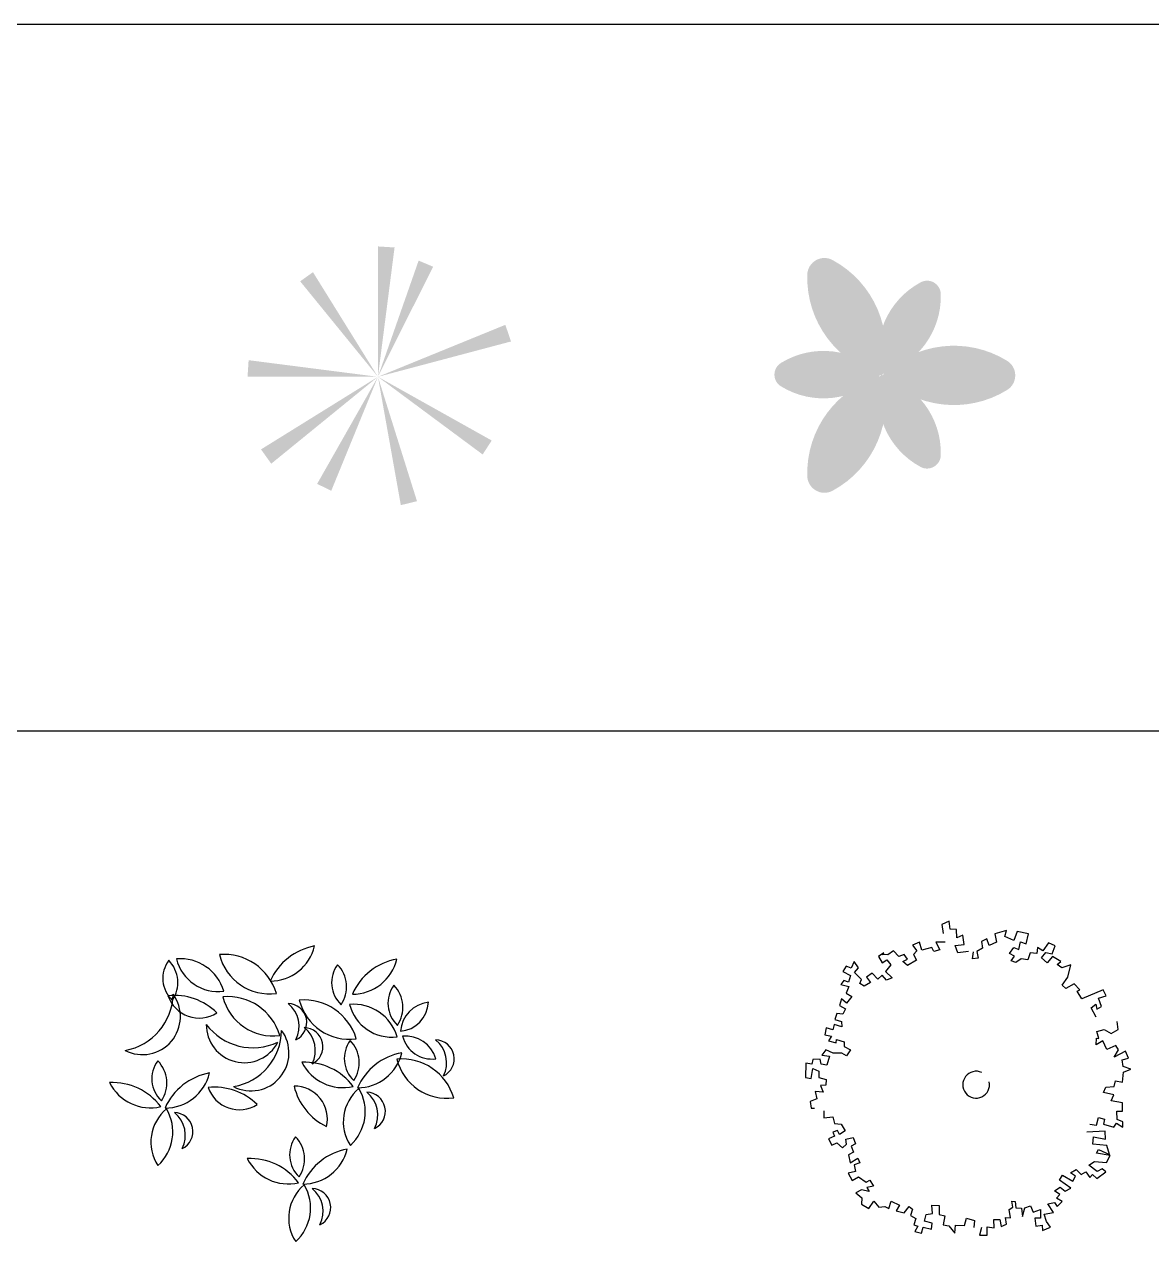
# Model space of a CAD drawing. Header units: millimetres. Extents: x 11966 to 133335, y 1756 to 88592.
# Drawn here: x 66269 to 88446, y 20820 to 44769 of the extents above; entities that cross this region are included whole.
import ezdxf

# ---------------------------------------------------------------- set-up
doc = ezdxf.new("R2010")
doc.units = ezdxf.units.MM
doc.layers.add('www.cad-blocks.net', color=7, linetype='Continuous')

# ---------------------------------------------------------------- blocks, each defined once
blk = doc.blocks.new('A$C28F12EFD')
h = blk.add_hatch(color=74)
edge = h.paths.add_edge_path()
edge.add_ellipse((4.398761469038618, 2.309210557303231), major_axis=(0.2386286737425394, 0.2386286737425489), ratio=1, start_angle=256.6488928923889, end_angle=373.3511071076112)
edge.add_ellipse((3.530279074358987, 0.9002080956956888), major_axis=(-1.409002461618374, 1.409002461618355), ratio=0.9999999999999776, start_angle=-76.64889289238933, end_angle=-9.847000000000222e-12)
edge.add_ellipse((3.530279074358987, 3.718213018948518), major_axis=(1.409002461618355, 1.409002461618365), ratio=0.9999999999999772, start_angle=180.0000000000098, end_angle=256.6488928923893)
edge = h.paths.add_edge_path()
edge.add_ellipse((0.196543456189147, 1.793479862348249), major_axis=(-1.409002461618355, 1.409002461618365), ratio=0.9999999999999885, start_angle=163.3511071075908, end_angle=240.0000000000052)
edge.add_ellipse((2.637007307687782, 0.3844774007407068), major_axis=(1.409002461618413, 1.409002461618421), ratio=0.9999999999999912, start_angle=59.9999999999954, end_angle=136.6488928924001)
edge.add_ellipse((0.9825341846080846, 0.3368508150324487), major_axis=(-0.2386286737425206, 0.2386286737425393), ratio=0.9999999999998309, start_angle=46.64889289240443, end_angle=163.3511071075912)
edge = h.paths.add_edge_path()
edge.add_ellipse((0.196543456189147, 2.824941252258213), major_axis=(1.409002461618355, 1.409002461618365), ratio=0.9999999999999885, start_angle=299.9999999999948, end_angle=376.6488928924092)
edge.add_ellipse((0.9825341846080846, 4.281570299574014), major_axis=(-0.2386286737425392, 0.23862867374253), ratio=0.9999999999999919, start_angle=-73.35110710758603, end_angle=43.3511071076009)
edge.add_ellipse((2.637007307687782, 4.233943713865756), major_axis=(-1.40900246161843, 1.40900246161842), ratio=0.9999999999999912, start_angle=43.35110710759987, end_angle=120.0000000000046)
h = blk.add_hatch(color=96)
edge = h.paths.add_edge_path()
edge.add_ellipse((3.001802959146289, 3.90209597479452), major_axis=(-0.06987532532893666, 0.2607782643229609), ratio=1, start_angle=256.6488928923889, end_angle=373.3511071076112)
edge.add_ellipse((3.630595541885214, 2.736792736941879), major_axis=(-1.539786525252387, -0.4125845559577357), ratio=0.9999999999999776, start_angle=-76.64889289238931, end_angle=-9.847000000000222e-12)
edge.add_ellipse((1.678224460678848, 3.863994706220183), major_axis=(-0.4125845559577298, 1.539786525252384), ratio=0.999999999999977, start_angle=180.0000000000098, end_angle=256.6488928923893)
edge = h.paths.add_edge_path()
edge.add_ellipse((1.678224460678848, 0.7844216557355139), major_axis=(-1.539786525252386, -0.4125845559577191), ratio=0.9999999999999885, start_angle=163.3511071075908, end_angle=240.0000000000052)
edge.add_ellipse((3.630595541885214, 1.911623625013817), major_axis=(-0.4125845559577459, 1.539786525252447), ratio=0.9999999999999913, start_angle=59.9999999999954, end_angle=136.6488928924001)
edge.add_ellipse((3.001802959165161, 0.7463203871611768), major_axis=(-0.2607782643229494, -0.06987532532891717), ratio=0.999999999999831, start_angle=46.64889289240443, end_angle=163.3511071075912)
edge = h.paths.add_edge_path()
edge.add_ellipse((0.9636070473454765, 1.197006211661574), major_axis=(-0.4125845559577298, 1.539786525252384), ratio=0.9999999999999885, start_angle=299.9999999999948, end_angle=376.6488928924092)
edge.add_ellipse((0.2688211316171873, 2.324208180978076), major_axis=(-0.260778264322951, -0.06987532532893387), ratio=0.9999999999999918, start_angle=-73.35110710758603, end_angle=43.3511071076009)
edge.add_ellipse((0.9636070473454765, 3.451410150256379), major_axis=(-1.539786525252456, -0.412584555957749), ratio=0.9999999999999912, start_angle=43.35110710759987, end_angle=120.0000000000046)
blk = doc.blocks.new('A$C4B76102D')
h = blk.add_hatch(color=104)
h.paths.add_polyline_path([(2.564930082448882, 2.52508641294844), (4.624862312100731, 0.9968373960673489), (4.80281547609934, 1.271796816226924)])
h.paths.add_polyline_path([(2.891782871009582, 5.069105497616874), (2.564930082448882, 5.090016401934918), (2.564930082448882, 2.52508641294844)])
h.paths.add_polyline_path([(2.564930082448882, 2.52508641294844), (0.2648315970088788, 1.09690468729832), (0.4655787211888764, 0.8154431910515996)])
h.paths.add_polyline_path([(1.287083275280111, 4.583069268355302), (1.035249304943363, 4.403453420393816), (2.564930082448882, 2.52508641294844)])
h.paths.add_polyline_path([(2.564930082448882, 2.52508641294844), (3.01526814314002, -1.717125996947289e-08), (3.333372172661029, 0.0779732969822362)])
h = blk.add_hatch(color=72)
h.paths.add_polyline_path([(2.564930082448882, 2.52508641294844), (1.368649600850858, 0.4186441742554052), (1.646829445693811, 0.2833734258806544)])
h.paths.add_polyline_path([(0.02091099779954675, 2.851939201509595), (9.346285878564231e-08, 2.52508641294844), (2.564930082448882, 2.52508641294844)])
h.paths.add_polyline_path([(3.650114623364288, 4.690856578020885), (3.365280257072527, 4.811486529672493), (2.564930082448882, 2.52508641294844)])
h.paths.add_polyline_path([(5.181667882423881, 3.219952853620725), (5.071786759411225, 3.547742604150244), (2.564930082448882, 2.52508641294844)])
blk = doc.blocks.new('A$C335B74A8')
at = {"color": 42}
for centre, radius, start, end in [((4.251969602561303, 4.64152692330299), 1.195367175080548, 100.5091859514676, 156.0652603593737), ((3.161922235746943, 6.022399274274903), 0.8959204227935937, 269.8383318403639, 346.7361144704763), ((1.391326806223788, 4.66941980160982), 0.8959204227933792, 16.618346620131, 94.77160261186827), ((2.138434712294156, 5.764432712182497), 0.8461480054816223, 193.8253085930212, 277.5646406389835), ((5.869134003453837, 4.38364272292938), 1.195367175082431, 100.5091859514012, 156.0652603592864), ((4.779086636639477, 5.764515073904931), 0.8959204227949692, 269.8383318402857, 346.7361144704098), ((2.319366039382658, 3.748041064696281), 1.07510450735235, 16.61834662004864, 94.7716026117763), ((3.215895526669328, 5.062056557382675), 1.015377606578084, 193.8253085929391, 277.5646406389043), ((3.505871270097714, 4.310400679247323), 0.3735519978099617, 295.4145053446529, 88.759067617392), ((3.157221044278458, 4.235740644013276), 0.5727818155509922, 332.6959510353958, 51.47762192667167), ((4.797692127635401, 3.775421616122458), 0.8959204227953276, 16.61834661994132, 94.77160261168544), ((5.544800033710999, 4.87043452669559), 0.8461480054834627, 193.8253085928317, 277.5646406387992), ((6.346552841106131, 4.086535341185936), 0.6271442959561067, 96.84311971975484, 174.9963757114877), ((5.6799650166015, 4.732058529045844), 0.5923036038378101, 274.0500816926428, 357.7894137386053), ((3.823501951578237, 3.836368755085914), 0.3735519978097244, 295.4145053443963, 88.75906761714425), ((3.474851725758981, 3.761708719853686), 0.5727818155505389, 332.6959510351277, 51.47762192640313), ((5.209285155182897, 3.601742214977548), 0.592303603837139, 143.2877631875096, 227.0270952334697), ((4.285119733033298, 3.518328868658045), 0.6271442959553389, 326.0808012146183, 44.23405720634846), ((5.81794825134466, 3.418761814709342), 0.6271442959558864, 16.61834661991263, 94.77160261165837), ((6.34092378559717, 4.18527085210917), 0.5923036038375893, 193.8253085927906, 277.5646406387734), ((0.0552332810216285, 1.935614664978402), 1.195367175080849, 37.0922889527596, 92.64836336065504), ((0.8023372766424473, 3.528363022788199), 0.8959204227936252, 206.4214348416318, 283.319217471767), ((4.893656963717604, 0.6473813880402304), 1.19536717507912, 100.5091859513884, 156.0652603592745), ((3.803609596906654, 2.028253739012598), 0.8959204227925164, 269.8383318402727, 346.7361144703814), ((4.369566845154395, 0.4637566025216984), 0.846148005482378, 129.4960459109123, 213.2353779568726), ((3.058987211635667, 0.662765451179439), 0.8959204227943083, 312.2890839380213, 30.44233992976354)]:
    blk.add_arc(centre, radius, start, end, dxfattribs=at)
at = {"color": 76}
for centre, radius, start, end in [((1.639900821406172, 5.180905259269821), 0.5923036038388291, 143.2877631876399, 227.0270952335986), ((0.7157353992538447, 5.097491912948044), 0.6271442959571497, 326.0808012147592, 44.23405720649583), ((2.251343880382819, 4.575825356684163), 1.075104507352939, 16.61834662007734, 94.77160261180228), ((3.14787336766949, 5.889840849371922), 1.015377606578697, 193.8253085929518, 277.5646406389301), ((4.960247883009288, 5.094942919635287), 0.5923036038387745, 143.2877631874913, 227.0270952334602), ((4.03608246085696, 5.011529573316238), 0.6271442959569801, 326.0808012146002, 44.23405720634846), ((6.068275064777708, 4.689063357792293), 0.5923036038387745, 143.2877631874913, 227.0270952334602), ((5.144109642625381, 4.605650011473244), 0.6271442959569801, 326.0808012146002, 44.23405720634846), ((0.647056787055817, 4.426949242761566), 0.7471039956192407, 242.8545345949945, 36.19909686773552), ((0.1045877773285611, 4.889822634505435), 1.1455636311006, 280.1359802857293, 358.917651177), ((1.273199784631061, 3.649313763627106), 1.195367175081179, 45.47032447146042, 95.96326422247839), ((1.76205681807869, 5.046583139896484), 0.6474890867488404, 198.7726285030597, 302.6609601908837), ((3.82259935878642, 3.68191835615562), 1.075104507353335, 16.6183466199825, 94.7716026117114), ((4.719128846075591, 4.995933848842014), 1.015377606579005, 193.8253085928601, 277.5646406388251), ((2.648805163149973, 4.26816225394532), 0.7471039956190073, 179.4565655077416, 332.8011277804722), ((2.819765398830668, 4.960475045329531), 1.145563631100341, 216.7380111984604, 295.5196820897505), ((2.781992956146041, 3.714351008971335), 0.74710399562053, 242.8545345951517, 36.19909686787348), ((2.239523946416739, 4.177224400715204), 1.145563631102788, 280.135980285875, 358.9176511771433), ((6.406876157897159, 3.596505687328772), 0.3735519978086274, 295.4145053444373, 88.75906761718333), ((6.058225932078358, 3.521845652096545), 0.5727818155488259, 332.6959510351628, 51.47762192643973), ((5.968748912325054, 2.542026641502162), 1.195367175080548, 100.5091859514676, 156.0652603593737), ((4.878701545510467, 3.922898992474074), 0.8959204227935937, 269.8383318403639, 346.7361144704763), ((5.742042425707496, 2.520297823113197), 1.075104507351488, 16.61834662002368, 94.77160261176333), ((1.423957722650584, 3.203554420890669), 0.5923036038368847, 143.2877631873428, 227.0270952333034), ((0.4997923005009852, 3.120141074573894), 0.6271442959553596, 326.0808012144774, 44.23405720620109), ((3.840560713553032, 2.33380245905937), 1.195367175082807, 37.0922889527961, 92.64836336069465), ((4.587664709173623, 3.926550816872805), 0.8959204227954697, 206.4214348417017, 283.319217471808), ((6.638571912994166, 3.834313315798227), 1.015377606577472, 193.8253085929138, 277.5646406388785), ((2.183421479793651, 2.143838847414372), 1.195367175082431, 100.5091859514012, 156.0652603592864), ((1.093374112979291, 3.524711198390378), 0.8959204227949692, 269.8383318402857, 346.7361144704098), ((2.064577942070628, 1.844127179546376), 1.195367175082321, 45.47032447147885, 95.96326422249138), ((2.553434975518257, 3.241396555817118), 0.6474890867493647, 198.7726285030597, 302.6609601909197), ((3.637889233688384, 2.412167979508467), 0.6474890867476218, 346.7886380129237, 90.67696970078106), ((4.792644712053971, 3.338387550770676), 1.195367175079172, 193.4863339813475, 243.9792737323696), ((5.4446587937598, 2.358401855982265), 0.846148005482378, 129.4960459109123, 213.2353779568726), ((4.134079160241072, 2.557410704640006), 0.8959204227943083, 312.2890839380213, 30.44233992976354), ((5.05205701782188, 2.564964107888954), 0.3735519978097244, 295.4145053443963, 88.75906761714425), ((4.703406792002625, 2.490304072656727), 0.5727818155505389, 332.6959510351277, 51.47762192640313), ((1.659331361227487, 1.960214061898114), 0.8461480054822129, 129.4960459110241, 213.2353779569954), ((0.3487517277087591, 2.159222910553126), 0.8959204227940586, 312.2890839381415, 30.44233992986856), ((1.266729585290022, 2.166776313803439), 0.3735519978099617, 295.4145053446529, 88.759067617392), ((0.9180793594707666, 2.092116278569392), 0.5727818155509922, 332.6959510353958, 51.47762192667167), ((4.134193206578857, 1.707096961516072), 0.5923036038387745, 143.2877631874913, 227.0270952334602), ((3.210027784426529, 1.623683615196569), 0.6271442959569801, 326.0808012146002, 44.23405720634846), ((2.765468764946945, 0.4391572055978941), 1.195367175083923, 37.09228895282474, 92.6483633607207), ((3.512572760567764, 2.031905563413147), 0.8959204227961264, 206.4214348417192, 283.3192174718334), ((3.976965069215339, 0.6703188544279328), 0.3735519978099736, 295.4145053445655, 88.75906761731386), ((3.628314843396083, 0.5956588191947958), 0.5727818155508828, 332.6959510352969, 51.47762192656996)]:
    blk.add_arc(centre, radius, start, end, dxfattribs=at)
blk = doc.blocks.new('A$C69D442CC')
at = {"color": 64}
for p, q in [((2.826278549726112, 6.181731158595994), (2.682400970226354, 6.111584052988292)), ((2.682400970226354, 6.111584052988292), (2.706553674164979, 5.935399300353765)), ((2.845948320192292, 6.021310685278877), (2.826278549726112, 6.181731158595994)), ((2.971452329160911, 6.014793666570313), (2.845948320192292, 6.021310685278877)), ((2.975425623150841, 5.85459920272433), (2.971452329160911, 6.014793666570313)), ((3.090733131734396, 5.903178058312278), (2.975425623150841, 5.85459920272433)), ((3.121074022474659, 5.720624311298252), (3.090733131734396, 5.903178058312278)), ((2.944957072680836, 5.701180550303434), (3.121074022474659, 5.720624311298252)), ((2.993129111222061, 5.557619384062946), (2.944957072680836, 5.701180550303434)), ((3.202299065403622, 5.582867115759655), (2.993129111222061, 5.557619384062946)), ((6.147484820657837, 4.050555708200591), (6.127724646403749, 4.204697590927481)), ((5.714541227229574, 3.749074827814638), (5.722718297374058, 3.880834826426963)), ((5.722718297374058, 3.880834826426963), (5.766578027718879, 3.87392340931865)), ((5.729325719870076, 4.012617425987173), (5.872706078534065, 4.048232283346806)), ((5.766578027718879, 3.87392340931865), (5.729325719870076, 4.012617425987173)), ((5.872706078534065, 4.048232283346806), (6.009727625119467, 3.969330665271173)), ((6.009727625119467, 3.969330665271173), (6.147484820657837, 4.050555708200591)), ((5.847566878878297, 3.828798025937431), (5.714541227229574, 3.749074827814638)), ((5.928317301918923, 3.65807822979923), (5.847566878878297, 3.828798025937431)), ((6.105225284859671, 3.732459658460812), (5.928317301918923, 3.65807822979923)), ((6.068940345040801, 3.502196074147832), (6.158965102332331, 3.648477299989281)), ((6.295208034417328, 3.624535950527388), (6.068940345040801, 3.502196074147832)), ((6.158965102332331, 3.648477299989281), (6.105225284859671, 3.732459658460812)), ((6.354458010280041, 3.487095168248288), (6.295208034417328, 3.624535950527388)), ((6.226751527145552, 3.449684653769509), (6.354458010280041, 3.487095168248288)), ((6.246918518446591, 3.323796428700916), (6.226751527145552, 3.449684653769509)), ((6.237689386090324, 3.009934702015471), (6.256233581896822, 3.207484296146049)), ((6.39531181466532, 3.27142061400491), (6.246918518446591, 3.323796428700916)), ((6.256233581896822, 3.207484296146049), (6.39531181466532, 3.27142061400491)), ((5.861197723782197, 2.81282918087345), (5.906639520422686, 2.915793099099119)), ((5.906639520422686, 2.915793099099119), (6.071701133841316, 2.930686123780561)), ((6.071701133841316, 2.930686123780561), (6.099967210145905, 3.040177243015023)), ((6.099967210145905, 3.040177243015023), (6.237689386090324, 3.009934702015471)), ((6.063049443808723, 2.765963524568178), (5.861197723782197, 2.81282918087345)), ((6.012650093808361, 2.645801285059861), (6.063049443808723, 2.765963524568178)), ((6.236544683742295, 2.603328158438217), (6.012650093808361, 2.645801285059861)), ((6.124296248966402, 2.440097221732231), (6.23426198808852, 2.444793746027699)), ((6.128292143903082, 2.281472405532895), (6.124296248966402, 2.440097221732231)), ((6.23426198808852, 2.444793746027699), (6.236544683742295, 2.603328158438217)), ((5.593097680254914, 2.183990335144699), (5.720013130242478, 2.166463181955805)), ((5.720013130242478, 2.166463181955805), (5.759899566598051, 2.31974622869393)), ((5.759899566598051, 2.31974622869393), (5.880287815577276, 2.285043355169364)), ((5.880287815577276, 2.285043355169364), (5.863167479435788, 2.186381562839415)), ((5.863167479435788, 2.186381562839415), (6.064860992832791, 2.128528373000336)), ((6.064860992832791, 2.128528373000336), (6.116197163963534, 2.204717877428266)), ((6.116197163963534, 2.204717877428266), (6.240729332208275, 2.130706009872029)), ((6.242243595661876, 2.235872402262885), (6.128292143903082, 2.281472405532895)), ((6.240729332208275, 2.130706009872029), (6.242243595661876, 2.235872402262885))]:
    blk.add_line(p, q, dxfattribs=at)
at = {"color": 66}
for p, q in [((3.955531000437304, 5.99434428216864), (3.723843556458633, 5.931741420186427)), ((3.920918530701329, 5.88023462377987), (3.955531000437304, 5.99434428216864)), ((3.568526424484389, 5.830359568255972), (3.457927858844187, 5.781712909826638)), ((3.457927858844187, 5.781712909826638), (3.482713389300216, 5.649478291325067)), ((3.610645881905612, 5.70258528227987), (3.568526424484389, 5.830359568255972)), ((3.754433057616552, 5.766453797297345), (3.610645881905612, 5.70258528227987)), ((3.723843556458633, 5.931741420186427), (3.754433057616552, 5.766453797297345)), ((4.095611620829459, 5.800790582974059), (3.920918530701329, 5.88023462377987)), ((4.164068128101235, 5.975641879731938), (4.095611620829459, 5.800790582974059)), ((4.383185972252022, 5.928527613008555), (4.164068128101235, 5.975641879731938)), ((4.191968116558201, 5.623566186774497), (4.22714560997133, 5.776917036353552)), ((4.22714560997133, 5.776917036353552), (4.33645592162884, 5.736093778868508)), ((4.33645592162884, 5.736093778868508), (4.383185972252022, 5.928527613008555)), ((4.776273676224037, 5.751740580755722), (4.670394235826734, 5.594697830852056)), ((4.907333045477571, 5.694904433535612), (4.776273676224037, 5.751740580755722)), ((3.281864056897575, 5.438853930578261), (3.305805406359468, 5.575096862663031)), ((3.482713389300216, 5.649478291325067), (3.367179871246208, 5.585202959261096)), ((3.367179871246208, 5.585202959261096), (3.391965401702237, 5.452968340759526)), ((4.008691139238863, 5.542996571310141), (4.098331680430192, 5.662593787141759)), ((4.106878311680475, 5.49291363456814), (4.008691139238863, 5.542996571310141)), ((4.098331680430192, 5.662593787141759), (4.191968116558201, 5.623566186774497)), ((4.417115940881558, 5.559095392138715), (4.371109120564824, 5.416890282722306)), ((4.54874033381202, 5.54150043610889), (4.417115940881558, 5.559095392138715)), ((4.561468140269426, 5.662205098347386), (4.54874033381202, 5.54150043610889)), ((4.670394235826734, 5.594697830852056), (4.561468140269426, 5.662205098347386)), ((4.640151694827637, 5.456975654907637), (4.724857283605161, 5.560944197104618)), ((4.724857283605161, 5.560944197104618), (4.850112682157032, 5.537161054272019)), ((4.850112682157032, 5.537161054272019), (4.907333045477571, 5.694904433535612)), ((3.391965401702237, 5.452968340759526), (3.281864056897575, 5.438853930578261)), ((4.045875644246053, 5.399593611698947), (4.106878311680475, 5.49291363456814)), ((4.138010235568117, 5.365297555221332), (4.045875644246053, 5.399593611698947)), ((4.244284074365396, 5.440696026501882), (4.138010235568117, 5.365297555221332)), ((4.371109120564824, 5.416890282722306), (4.244284074365396, 5.440696026501882)), ((4.754972164875426, 5.362693973614569), (4.640151694827637, 5.456975654907637)), ((4.860309182543006, 5.482065179975052), (4.754972164875426, 5.362693973614569)), ((5.019057185776774, 5.385581024516796), (4.860309182543006, 5.482065179975052)), ((4.945994557997437, 5.326974057471944), (5.019057185776774, 5.385581024516796)), ((5.043933120021165, 5.259624996605908), (4.945994557997437, 5.326974057471944)), ((5.220682896333301, 5.323018891735046), (5.043933120021165, 5.259624996605908)), ((5.162174279029159, 5.075805596557075), (5.220682896333301, 5.323018891735046)), ((5.045307305098277, 4.918921053281792), (5.162174279029159, 5.075805596557075)), ((5.121338602896458, 4.856597348617925), (5.045307305098277, 4.918921053281792)), ((5.281229072131282, 4.948493511822107), (5.121338602896458, 4.856597348617925)), ((5.395710527972824, 4.830667115814322), (5.281229072131282, 4.948493511822107)), ((5.340388644205404, 4.804774138952325), (5.395710527972824, 4.830667115814322)), ((5.437061553193644, 4.649524809819013), (5.340388644205404, 4.804774138952325)), ((5.857277340164501, 4.830301027966925), (5.437061553193644, 4.649524809819013)), ((5.915183677849882, 4.708579323110825), (5.857277340164501, 4.830301027966925)), ((5.760725381864859, 4.666844081789804), (5.915183677849882, 4.708579323110825)), ((5.824277483623064, 4.501081839011931), (5.760725381864859, 4.666844081789804)), ((5.61510752944082, 4.475834107314313), (5.710326031863815, 4.546681842281032)), ((5.717652211972108, 4.29224071673616), (5.61510752944082, 4.475834107314313)), ((5.710326031863815, 4.546681842281032), (5.730945042106441, 4.452186570164486)), ((5.730945042106441, 4.452186570164486), (5.824277483623064, 4.501081839011931))]:
    blk.add_line(p, q, dxfattribs=at)
at = {"color": 62}
for p, q in [((2.242545959690005, 5.766243442257291), (2.105127778357655, 5.708563114041681)), ((2.284213398169413, 5.607076203328234), (2.242545959690005, 5.766243442257291)), ((2.748130708856479, 5.769953470834025), (2.561274835947188, 5.767934040592536)), ((2.561274835947188, 5.767934040592536), (2.642319071300108, 5.617619663873029)), ((1.542458271552505, 5.556527592086695), (1.431565893600236, 5.487475514238213)), ((1.498033517530075, 5.524197818004268), (1.542458271552505, 5.556527592086695)), ((1.618828583556251, 5.517748602137544), (1.498033517530075, 5.524197818004268)), ((1.729879168138268, 5.597788213518925), (1.618828583556251, 5.517748602137544)), ((1.831893846587263, 5.486421215679002), (1.729879168138268, 5.597788213518925)), ((1.937625262655047, 5.524148143415914), (1.831893846587263, 5.486421215679002)), ((2.002284810819901, 5.43529863537151), (1.937625262655047, 5.524148143415914)), ((2.105127778357655, 5.708563114041681), (2.191445980329945, 5.597422125671983)), ((2.191445980329945, 5.597422125671983), (2.124481135564338, 5.526167573657403)), ((2.124481135564338, 5.526167573657403), (2.182477877038536, 5.410724459391986)), ((2.482780034918278, 5.659166151664522), (2.284213398169413, 5.607076203328234)), ((2.520913779702823, 5.581688393254353), (2.482780034918278, 5.659166151664522)), ((2.642319071300108, 5.617619663873029), (2.520913779702823, 5.581688393254353)), ((0.8007687114288728, 5.292461698873012), (0.7333518477223606, 5.189814193906386)), ((0.8944051475575634, 5.253434098506204), (0.8007687114288728, 5.292461698873012)), ((0.9560180405624124, 5.389134607861251), (0.8944051475575634, 5.253434098506204)), ((1.043679880712034, 5.262274542068099), (0.9560180405624124, 5.389134607861251)), ((1.431565893600236, 5.487475514238213), (1.506647951621744, 5.359226608373319)), ((1.506647951621744, 5.359226608373319), (1.595429656824763, 5.419177213595503)), ((1.675695277677278, 5.323823105490192), (1.570200053380177, 5.193464365595901)), ((1.595429656824763, 5.419177213595503), (1.675695277677278, 5.323823105490192)), ((1.913661312246404, 5.386335563683588), (2.002284810819901, 5.43529863537151)), ((2.005163077050156, 5.308089373072562), (1.913661312246404, 5.386335563683588)), ((2.182477877038536, 5.410724459391986), (2.005163077050156, 5.308089373072562)), ((0.7333518477223606, 5.189814193906386), (0.8860698707837855, 5.110686566359618)), ((0.8860698707837855, 5.110686566359618), (0.846499847686573, 4.979378586688654)), ((0.9638414415064744, 5.169225730563539), (1.043679880712034, 5.262274542068099)), ((1.100071954944042, 5.035386444820233), (0.9638414415064744, 5.169225730563539)), ((1.065934105096176, 4.954239387031976), (1.100071954944042, 5.035386444820233)), ((1.310665768791068, 5.159521978318935), (1.199592583262529, 5.077912719289088)), ((1.199592583262529, 5.077912719289088), (1.275013655489602, 4.973208528139367)), ((1.41886863404261, 5.041785986099512), (1.310665768791068, 5.159521978318935)), ((1.507876348715627, 5.11743306779772), (1.41886863404261, 5.041785986099512)), ((1.589643814374995, 5.017347415802305), (1.507876348715627, 5.11743306779772)), ((1.570200053380177, 5.193464365595901), (1.704951322958323, 5.065926271389799)), ((1.704951322958323, 5.065926271389799), (1.589643814374995, 5.017347415802305)), ((0.7527956087171788, 5.013697244113246), (0.6966600908558576, 4.931296951935565)), ((0.6966600908558576, 4.931296951935565), (0.8500109404351406, 4.896119458523117)), ((0.846499847686573, 4.979378586688654), (0.7527956087171788, 5.013697244113246)), ((0.8500109404351406, 4.896119458523117), (0.7994533838045754, 4.764969685480992)), ((1.153111143057458, 4.902745009272621), (1.065934105096176, 4.954239387031976)), ((1.275013655489602, 4.973208528139367), (1.153111143057458, 4.902745009272621)), ((0.7036246558113817, 4.651741464027964), (0.6640546327141692, 4.520433484357)), ((0.8075931980074529, 4.56703587525044), (0.7036246558113817, 4.651741464027964)), ((0.7994533838045754, 4.764969685480992), (0.9130884223052362, 4.697394615144276)), ((0.9130884223052362, 4.697394615144276), (0.8075931980074529, 4.56703587525044)), ((0.6178670048204822, 4.365671193759226), (0.5768855407059164, 4.245373348568592)), ((0.732225273627364, 4.348324848147513), (0.6178670048204822, 4.365671193759226)), ((0.6640546327141692, 4.520433484357), (0.7840360646464433, 4.457476953175046)), ((0.7840360646464433, 4.457476953175046), (0.732225273627364, 4.348324848147513)), ((0.4049904953196801, 4.083001247850916), (0.3810491458577872, 3.946758315765692)), ((0.5362984749913267, 4.043431224753931), (0.4049904953196801, 4.083001247850916)), ((0.5597652045642008, 4.146711556238643), (0.5362984749913267, 4.043431224753931)), ((0.7129578475139624, 4.100546529292387), (0.5597652045642008, 4.146711556238643)), ((0.5768855407059164, 4.245373348568592), (0.7034845774344376, 4.205871128313447)), ((0.7034845774344376, 4.205871128313447), (0.7129578475139624, 4.100546529292387)), ((0.3810491458577872, 3.946758315765692), (0.5124927312115233, 3.916606178554503)), ((0.5124927312115233, 3.916606178554503), (0.4499430170769756, 3.824878404280298)), ((0.5985849237135881, 3.789768713708781), (0.6105216970238416, 3.855535708279604)), ((0.6105216970238416, 3.855535708279604), (0.7574357493829211, 3.809461085121256)), ((0.3987526339287797, 3.649778497104307), (0.3203256357412556, 3.545719551119873)), ((0.5453502730290438, 3.58172880687971), (0.3987526339287797, 3.649778497104307)), ((0.4499430170769756, 3.824878404280298), (0.5985849237135881, 3.789768713708781)), ((0.7574357493829211, 3.809461085121256), (0.7623582831495241, 3.715191822475845)), ((0.7623582831495241, 3.715191822475845), (0.8869808551830829, 3.647458545509835)), ((0.8869808551830829, 3.647458545509835), (0.8037093083703439, 3.534049516480081)), ((0.004023006773195448, 3.385426737532271), (3.819491212198045e-08, 3.106029456253964)), ((0.1199509232276341, 3.368057790972671), (0.004023006773195448, 3.385426737532271)), ((0.1432594461709868, 3.46035058892403), (0.1199509232276341, 3.368057790972671)), ((0.2861877858933894, 3.464572493331161), (0.1432594461709868, 3.46035058892403)), ((0.3068067961369252, 3.370077221214615), (0.2861877858933894, 3.464572493331161)), ((0.4210746611543073, 3.346452285011765), (0.3068067961369252, 3.370077221214615)), ((0.3203256357412556, 3.545719551119873), (0.4675561013598326, 3.521619995028232)), ((0.4675561013598326, 3.521619995028232), (0.4210746611543073, 3.346452285011765)), ((0.7165096694623116, 3.583974246591879), (0.5453502730290438, 3.58172880687971)), ((0.8037093083703439, 3.534049516480081), (0.7165096694623116, 3.583974246591879)), ((0.1095589602707605, 3.0824723228925), (0.1453692802012938, 3.279773306605421)), ((0.1453692802012938, 3.279773306605421), (0.2607999758195092, 3.227872111798206)), ((0.2607999758195092, 3.227872111798206), (0.2590597028952288, 3.107009242930417)), ((3.819491212198045e-08, 3.106029456253964), (0.1095589602707605, 3.0824723228925)), ((0.2590597028952288, 3.107009242930417), (0.4060641590428986, 3.067213210363207)), ((0.3996827460171062, 2.951127087279929), (0.294448550784864, 2.947932407790177)), ((0.294448550784864, 2.947932407790177), (0.3427787959553825, 2.815358775083496)), ((0.4060641590428986, 3.067213210363207), (0.3996827460171062, 2.951127087279929)), ((0.2200174475340191, 2.685248645606407), (0.09208495492862312, 2.63214165465206)), ((0.3427787959553825, 2.815358775083496), (0.189111533116602, 2.828561201429693)), ((0.189111533116602, 2.828561201429693), (0.2200174475340191, 2.685248645606407)), ((0.09208495492862312, 2.63214165465206), (0.1075204023400147, 2.504751584776386)), ((0.1075204023400147, 2.504751584776386), (0.1780867436420976, 2.499025599215202)), ((5.894141196693681, 2.047777949959709), (5.535945119775306, 2.030955898823777)), ((5.648708903639772, 1.793836281596214), (5.661753123356675, 1.936516010901414)), ((5.661753123356675, 1.936516010901414), (5.902846034573486, 1.889085330918988)), ((5.902846034573486, 1.889085330918988), (5.894141196693681, 2.047777949959709)), ((5.923080828715911, 1.767906048792611), (5.648708903639772, 1.793836281596214)), ((5.723090332301808, 1.616928298655694), (5.761778918463278, 1.687020020069212)), ((5.761778918463278, 1.687020020069212), (5.980196133254367, 1.591246676270202)), ((5.980196133254367, 1.591246676270202), (5.923080828715911, 1.767906048792611)), ((5.57049325992898, 1.377349650892029), (5.681476041669384, 1.452680319331193)), ((5.681476041669384, 1.452680319331193), (5.918244226043271, 1.432001452199984)), ((5.990867253529132, 1.569113402573294), (5.723090332301808, 1.616928298655694)), ((5.918244226043271, 1.432001452199984), (5.990867253529132, 1.569113402573294)), ((5.211968351104133, 1.228654596408887), (5.322792926215243, 1.292997731314244)), ((5.309974715969247, 1.166014478485522), (5.211968351104133, 1.228654596408887)), ((5.322792926215243, 1.292997731314244), (5.420324671191338, 1.197395012791276)), ((5.420324671191338, 1.197395012791276), (5.513657112707961, 1.246290281638721)), ((5.513657112707961, 1.246290281638721), (5.589055583988511, 1.140016442841443)), ((5.733565990005673, 1.254113682582556), (5.57049325992898, 1.377349650892029)), ((5.589055583988511, 1.140016442841443), (5.644852087644267, 1.198872020303043)), ((5.644852087644267, 1.198872020303043), (5.726935966562223, 1.120761435375243)), ((5.726935966562223, 1.120761435375243), (5.904657583597555, 1.251650179352055)), ((5.833244824953681, 1.307627490584309), (5.733565990005673, 1.254113682582556)), ((5.904657583597555, 1.251650179352055), (5.833244824953681, 1.307627490584309)), ((4.994779533406927, 1.082634399632298), (5.051208863580314, 1.185440111228672)), ((5.218661704694114, 0.9302633367296949), (4.994779533406927, 1.082634399632298)), ((5.051208863580314, 1.185440111228672), (5.258322131579462, 1.067849906990887)), ((5.258322131579462, 1.067849906990887), (5.309974715969247, 1.166014478485522)), ((4.899164396236984, 0.8752047183743343), (5.010147177977615, 0.9505353868134989)), ((5.001721497415247, 0.8015092640766852), (4.899164396236984, 0.8752047183743343)), ((4.934779253596844, 0.7318243597101173), (5.001721497415247, 0.8015092640766852)), ((5.049983939744834, 0.6642266884268793), (4.934779253596844, 0.7318243597101173)), ((5.010147177977615, 0.9505353868134989), (5.107837129583686, 0.8659202018234282)), ((5.107837129583686, 0.8659202018234282), (5.218661704694114, 0.9302633367296949)), ((4.002135103192586, 0.5081873255821847), (4.07968066444414, 0.551030013309628)), ((4.028015661407835, 0.3429675055335792), (4.002135103192586, 0.5081873255821847)), ((4.07968066444414, 0.551030013309628), (4.05473692735859, 0.6722770982769362)), ((4.05473692735859, 0.6722770982769362), (4.12059432571823, 0.6666189155571374)), ((4.12059432571823, 0.6666189155571374), (4.134460125482065, 0.5392514466288958)), ((4.134460125482065, 0.5392514466288958), (4.24583730562199, 0.5329378364444892)), ((4.24583730562199, 0.5329378364444892), (4.270216019031295, 0.3724495602855313)), ((4.270216019031295, 0.3724495602855313), (4.311920713452537, 0.5429761302007137)), ((4.311920713452537, 0.5429761302007137), (4.422338471516014, 0.579065607449138)), ((4.422338471516014, 0.579065607449138), (4.475468063417566, 0.4527027624912989)), ((4.475468063417566, 0.4527027624912989), (4.62380597544211, 0.5055159411340355)), ((4.62380597544211, 0.5055159411340355), (4.621432876000199, 0.3407029381328357)), ((4.768293780512749, 0.618043533227592), (4.895842057017944, 0.6444665141730184)), ((4.87579601640482, 0.4516484639316332), (4.768293780512749, 0.618043533227592)), ((4.895842057017944, 0.6444665141730184), (4.949672278278513, 0.5667627462908058)), ((4.949672278278513, 0.5667627462908058), (5.049983939744834, 0.6642266884268793)), ((3.702556175618383, 0.3099743580337417), (3.818777904384206, 0.3130108308932904)), ((3.711238412550983, 0.1497120913459185), (3.702556175618383, 0.3099743580337417)), ((3.818777904384206, 0.3130108308932904), (3.849774222589758, 0.1759768656611413)), ((3.954003793851371, 0.2184353372886108), (3.93392720633824, 0.3506021529483405)), ((3.93392720633824, 0.3506021529483405), (4.028015661407835, 0.3429675055335792)), ((4.621432876000199, 0.3407029381328357), (4.506758193935184, 0.3360742166782984)), ((4.506758193935184, 0.3360742166782984), (4.526450565348114, 0.1772233910082832)), ((4.694744114197647, 0.4165760293017229), (4.87579601640482, 0.4516484639316332)), ((4.736637562148189, 0.2731052668495977), (4.694744114197647, 0.4165760293017229)), ((4.816677173529797, 0.1620546822678079), (4.736637562148189, 0.2731052668495977)), ((3.458525141282507, 0.1533508438237732), (3.423347647869605, -5.75528247281909e-09)), ((3.423347647869605, -5.75528247281909e-09), (3.57255457818269, 0.004131494863486296)), ((3.57255457818269, 0.004131494863486296), (3.574927677625283, 0.1689444978651409)), ((3.574927677625283, 0.1689444978651409), (3.711238412550983, 0.1497120913459185)), ((3.849774222589758, 0.1759768656611413), (3.954003793851371, 0.2184353372886108)), ((4.526450565348114, 0.1772233910082832), (4.65240659325832, 0.202099325252675)), ((4.65240659325832, 0.202099325252675), (4.661812060497141, 0.0920657832893994)), ((4.661812060497141, 0.0920657832893994), (4.816677173529797, 0.1620546822678079))]:
    blk.add_line(p, q, dxfattribs=at)
at = {"color": 60}
for p, q in [((0.3594426404611113, 2.446175164630858), (0.3574763580661511, 2.309615819287501)), ((0.3574763580661511, 2.309615819287501), (0.5383022508028716, 2.328991777441388)), ((0.5383022508028716, 2.328991777441388), (0.569366371849128, 2.196666755151455)), ((0.569366371849128, 2.196666755151455), (0.7011263704616795, 2.188489685007426)), ((0.7011263704616795, 2.188489685007426), (0.7761406256420287, 2.055531836200316)), ((0.5720740128028865, 1.948572023037741), (0.4504201107881727, 1.895374628295031)), ((0.6286841505532266, 2.063934915815025), (0.5340306718064767, 2.032328372039046)), ((0.5340306718064767, 2.032328372039046), (0.5720740128028865, 1.948572023037741)), ((0.665248247689533, 1.986479758351379), (0.6286841505532266, 2.063934915815025)), ((0.7761406256420287, 2.055531836200316), (0.665248247689533, 1.986479758351379)), ((0.7910336503236977, 1.89047022278146), (0.9391455528775623, 1.927586924948173)), ((0.9391455528775623, 1.927586924948173), (0.9812650102987845, 1.799812638972071)), ((0.4504201107881727, 1.895374628295031), (0.5146050390642358, 1.773562519650568)), ((0.5146050390642358, 1.773562519650568), (0.6142160711708584, 1.822367384709651)), ((0.6142160711708584, 1.822367384709651), (0.7273764897831825, 1.721829713772877)), ((0.7273764897831825, 1.721829713772877), (0.805306267134938, 1.791356411509696)), ((0.805306267134938, 1.791356411509696), (0.7910336503236977, 1.89047022278146)), ((0.9812650102987845, 1.799812638972071), (0.8990105061045597, 1.757037754086014)), ((0.8990105061045597, 1.757037754086014), (0.9412203673136901, 1.635542058700139)), ((0.9412203673136901, 1.635542058700139), (0.841541532365909, 1.582028250698841)), ((0.841541532365909, 1.582028250698841), (0.8769981830962479, 1.427660358501271)), ((0.8769981830962479, 1.427660358501271), (1.027470766445276, 1.519692127387771)), ((1.027470766445276, 1.519692127387771), (1.06535590081171, 1.424948244853113)), ((0.9797010722570576, 1.255054501456016), (0.8363885164342264, 1.224148587038599)), ((0.8363885164342264, 1.224148587038599), (0.9158857050863389, 1.075426458913626)), ((1.06535590081171, 1.424948244853113), (0.9533684951006762, 1.388881368551665)), ((0.9533684951006762, 1.388881368551665), (0.9797010722570576, 1.255054501456016)), ((0.9158857050863389, 1.075426458913626), (1.044134610951005, 1.150508516935588)), ((1.044134610951005, 1.150508516935588), (1.191736874021899, 1.043195034572818)), ((1.191736874021899, 1.043195034572818), (1.263003844683681, 1.086128126088624)), ((1.338176306492869, 0.9641578108139583), (1.205941687991981, 0.9393722803588389)), ((1.263003844683681, 1.086128126088624), (1.338176306492869, 0.9641578108139583)), ((1.101712116730369, 0.8969138087313695), (0.9909553444606445, 0.8372796167682282)), ((0.9909553444606445, 0.8372796167682282), (1.104115763072059, 0.7367419458319091)), ((1.248784375719652, 0.8618267191063751), (1.101712116730369, 0.8969138087313695)), ((1.104115763072059, 0.7367419458319091), (1.102375490148461, 0.61587907696412)), ((1.205941687991981, 0.9393722803588389), (1.248784375719652, 0.8618267191063751)), ((1.102375490148461, 0.61587907696412), (1.243947773047012, 0.5259221225132933)), ((1.243947773047012, 0.5259221225132933), (1.344982664818872, 0.6736147893734596)), ((1.344982664818872, 0.6736147893734596), (1.442197996536834, 0.5560370037837856)), ((1.442197996536834, 0.5560370037837856), (1.558510129090791, 0.5653520672340164)), ((1.558510129090791, 0.5653520672340164), (1.639589384038345, 0.526505274443025)), ((1.639589384038345, 0.526505274443025), (1.685664007196237, 0.6734193268025592)), ((1.685664007196237, 0.6734193268025592), (1.849369563790788, 0.5941334926264972)), ((1.849369563790788, 0.5941334926264972), (1.781794493454299, 0.4804984541260637)), ((1.781794493454299, 0.4804984541260637), (1.941423933624037, 0.445230556925253)), ((1.941423933624037, 0.445230556925253), (2.035841220599877, 0.5694689128586106)), ((2.035841220599877, 0.5694689128586106), (2.100975388653069, 0.5135820054147189)), ((2.100975388653069, 0.5135820054147189), (2.066204712287572, 0.388484813492596)), ((2.495419149449845, 0.4309738320193901), (2.486804715358176, 0.5959450416507934)), ((2.486804715358176, 0.5959450416507934), (2.624865905508614, 0.5892472153655035)), ((2.624865905508614, 0.5892472153655035), (2.626953138591716, 0.407100285398883)), ((2.066204712287572, 0.388484813492596), (2.170580071531276, 0.3320328823720047)), ((2.170580071531276, 0.3320328823720047), (2.129508203627893, 0.2054564465906878)), ((2.339378787169153, 0.2793632553643874), (2.374239867322785, 0.4107390378767377)), ((2.49266183390705, 0.2394768190088143), (2.339378787169153, 0.2793632553643874)), ((2.374239867322785, 0.4107390378767377), (2.495419149449845, 0.4309738320193901)), ((2.626953138591716, 0.407100285398883), (2.736512060666655, 0.3835431520374186)), ((2.736512060666655, 0.3835431520374186), (2.707228941744006, 0.2034178886601694)), ((3.129373755168444, 0.1910596433081082), (3.164483445740188, 0.3397015499449481)), ((3.164483445740188, 0.3397015499449481), (3.323954679280632, 0.2934461192098752)), ((3.323954679280632, 0.2934461192098752), (3.310978262405115, 0.1554753328482548)), ((2.129508203627893, 0.2054564465906878), (2.206036722261842, 0.1776649901748897)), ((2.206036722261842, 0.1776649901748897), (2.149584791141024, 0.07328963093050334)), ((2.149584791141024, 0.07328963093050334), (2.281050977441964, 0.04470714136687093)), ((2.281050977441964, 0.04470714136687093), (2.310954504235042, 0.158884602597027)), ((2.310954504235042, 0.158884602597027), (2.475292887347905, 0.1235489025543757)), ((2.475292887347905, 0.1235489025543757), (2.49266183390705, 0.2394768190088143)), ((2.707228941744006, 0.2034178886601694), (2.816855666660558, 0.1845696982413756)), ((2.816855666660558, 0.1845696982413756), (2.935661849345024, 0.03999148938282815)), ((2.935661849345024, 0.03999148938282815), (2.948954679479129, 0.1999373428116087)), ((2.948954679479129, 0.1999373428116087), (3.129373755168444, 0.1910596433081082))]:
    blk.add_line(p, q, dxfattribs=at)
at = {"color": 32}
blk.add_arc((3.356120299652503, 2.963507171617948), 0.2636393551148405, 65.66290135991287, 11.75803251455528, dxfattribs=at)
blk = doc.blocks.new('FORMAT')
at = {"layer": 'www.cad-blocks.net', "color": 155, "true_color": 0x546d8e}
for p, q in [((133334.8861012461, 44768.51983993675), (19423.91075465872, 44768.51983993559)), ((133334.8861012461, 30861.7261496369), (19423.91075465872, 30861.72614963644))]:
    blk.add_line(p, q, dxfattribs=at)

msp = doc.modelspace()

# ---------------------------------------------------------------- block references
at = {"xscale": 1000, "yscale": 1000, "zscale": 1000}
for name, p in [('A$C4B76102D', (70660.35224756363, 35309.56780467357)), ('A$C28F12EFD', (81026.10529601082, 35553.02885422541)), ('A$C69D442CC', (81637.67081175043, 20944.82213286951, -3.2862e-09)), ('A$C335B74A8', (67945.68107956831, 20820.24769839772))]:
    msp.add_blockref(name, p, dxfattribs=at)
at = {"layer": 'www.cad-blocks.net'}
msp.add_blockref('FORMAT', (0, 0), dxfattribs=at)

doc.saveas('drawing.dxf')
